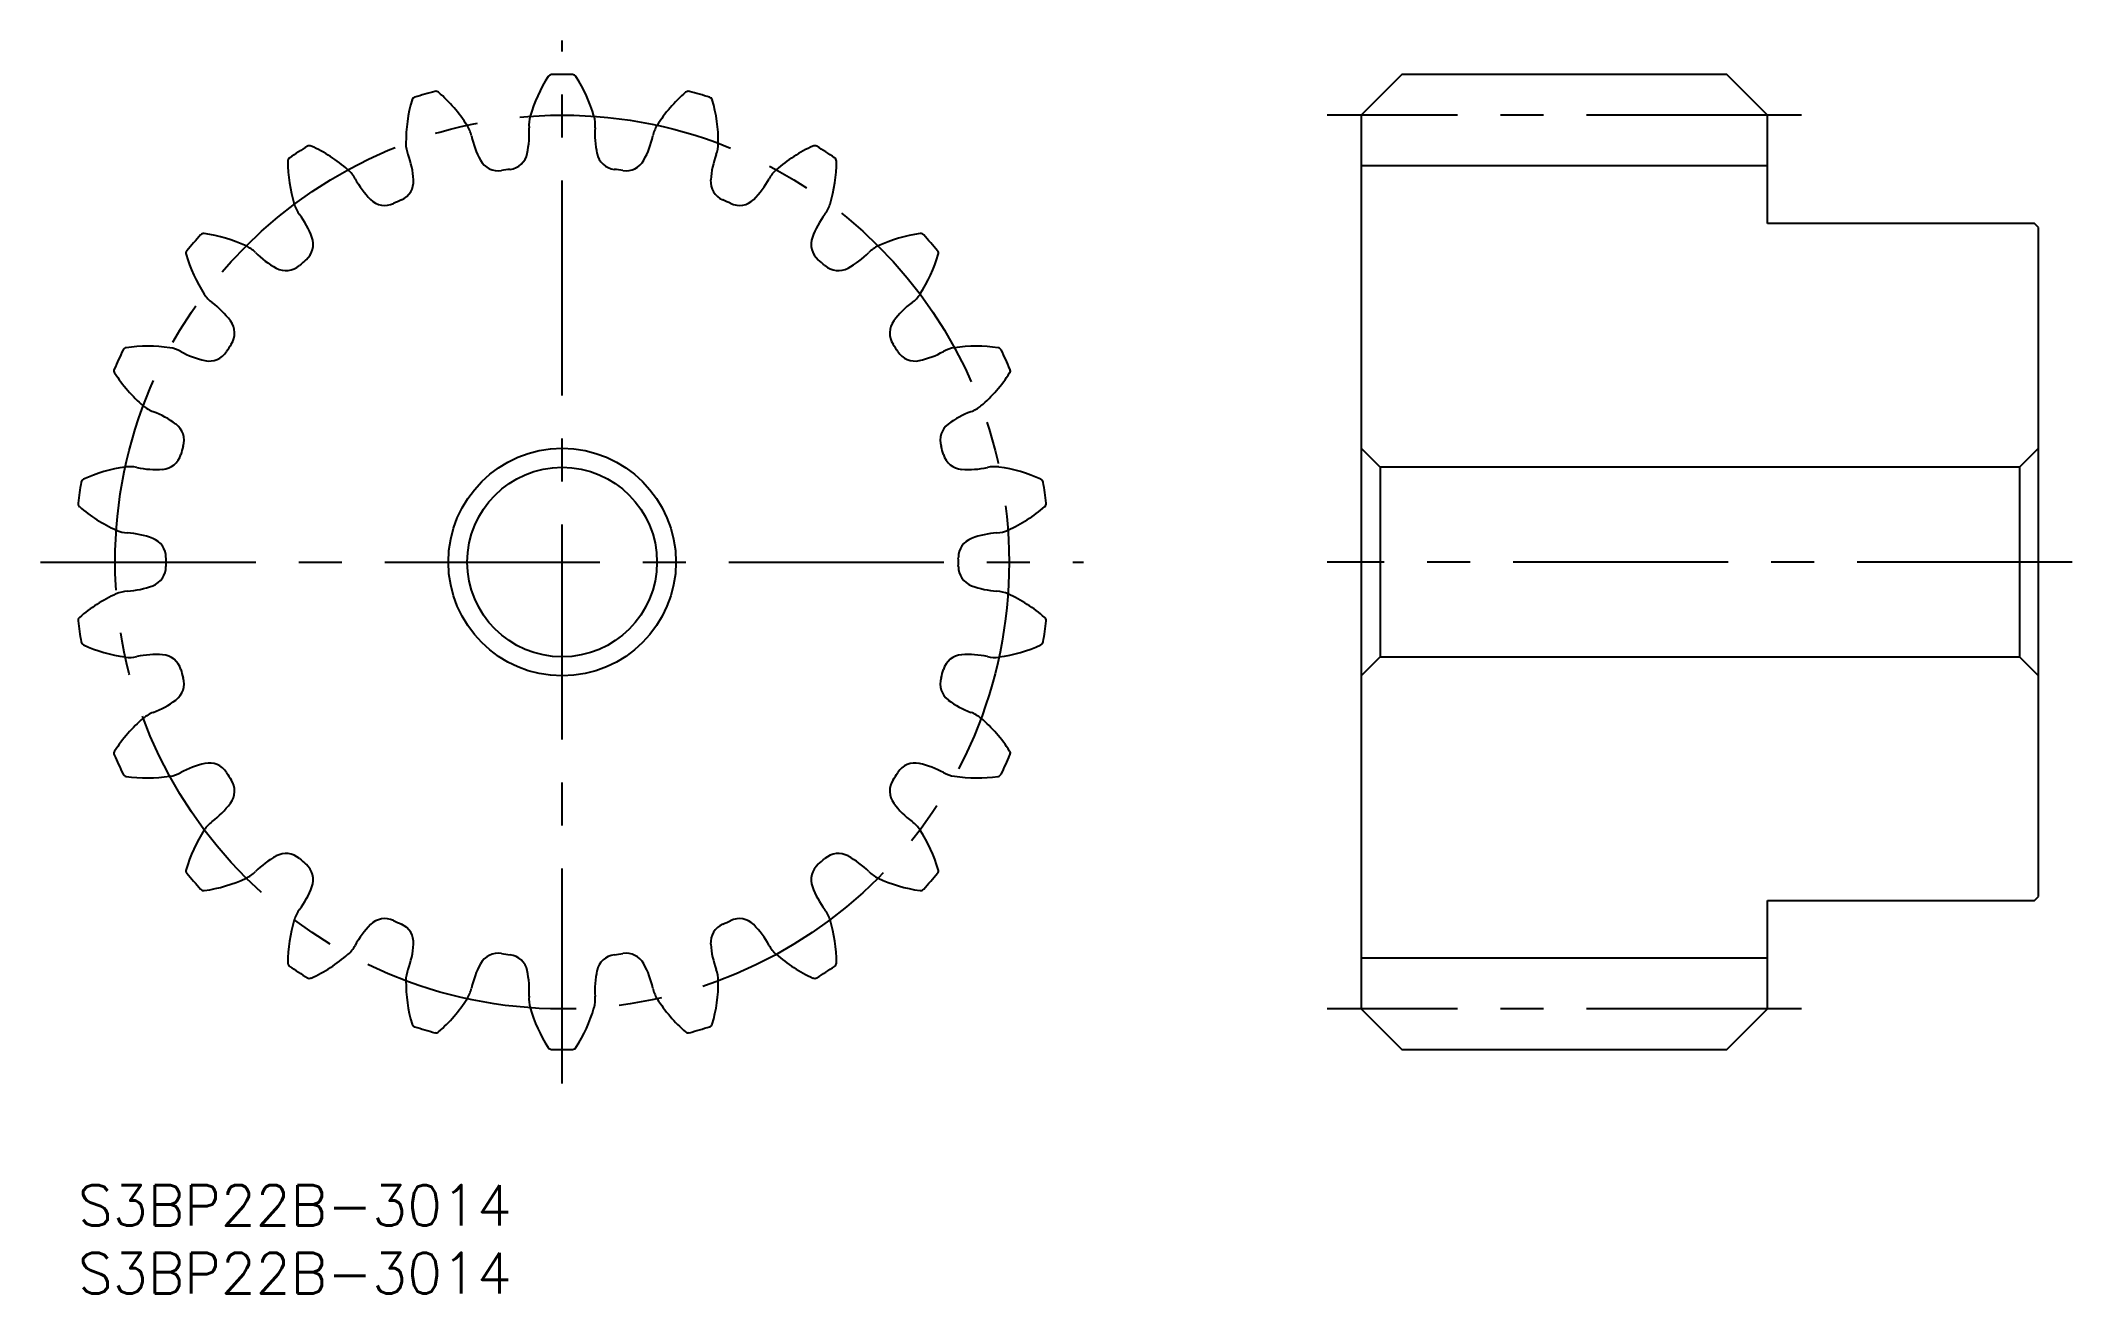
# Model space of a CAD drawing. Extents: x -3 to 147, y -8 to 84.
import ezdxf

# ---------------------------------------------------------------- set-up
doc = ezdxf.new("R2010")
doc.units = 0
doc.header["$LTSCALE"] = 0.5
doc.linetypes.add('CENTER', pattern=[50.8, 31.75, -6.35, 6.35, -6.35])
for name, color, linetype in [('MSM_CENTER', 1, 'CENTER'), ('MSM_CONTINUOUS', 7, 'CONTINUOUS'), ('MSM_PART_NUMBER', 7, 'CONTINUOUS')]:
    doc.layers.add(name, color=color, linetype=linetype)
doc.styles.get("Standard").update_dxf_attribs({"font": 'txt.shx', "height": 3, "bigfont": 'bigfont.shx'})

# ---------------------------------------------------------------- blocks, each defined once
blk = doc.blocks.new('*U13')
at = {"layer": 'MSM_PART_NUMBER'}
blk.add_text('S3BP22B-3014', height=3, dxfattribs=at).set_placement((0, -3))
blk = doc.blocks.new('*U14')
at = {"layer": 'MSM_PART_NUMBER'}
blk.add_text('S3BP22B-3014', height=3, dxfattribs=at).set_placement((0, -8))

msp = doc.modelspace()

# ---------------------------------------------------------------- linework, layer by layer
at = {"layer": 'MSM_CENTER'}
for p, q in [((35.74, 7.5), (35.74, 84.5)), ((127.23, 79), (92.23, 79)), ((-2.76, 46), (74.24, 46)), ((147.23, 46), (92.23, 46)), ((127.23, 13), (92.23, 13))]:
    msp.add_line(p, q, dxfattribs=at)
msp.add_circle((35.74, 46), 33, dxfattribs=at)
at = {"layer": 'MSM_CONTINUOUS'}
for p, q in [((97.73, 82), (94.73, 79)), ((121.73, 82), (97.73, 82)), ((124.73, 79), (121.73, 82)), ((94.73, 79), (94.73, 13)), ((124.73, 71), (124.73, 79)), ((124.73, 75.25), (94.73, 75.25)), ((144.43, 71), (124.73, 71)), ((144.73, 70.7), (144.43, 71)), ((144.73, 21.3), (144.73, 70.7)), ((94.73, 54.4), (96.13, 53)), ((143.33, 53), (144.73, 54.4)), ((96.13, 53), (96.13, 39)), ((143.33, 53), (96.13, 53)), ((143.33, 53), (143.33, 39)), ((96.13, 39), (94.73, 37.6)), ((96.13, 39), (143.33, 39)), ((144.73, 37.6), (143.33, 39)), ((124.73, 13), (124.73, 21)), ((124.73, 21), (144.43, 21)), ((144.43, 21), (144.73, 21.3)), ((124.73, 16.75), (94.73, 16.75)), ((94.73, 13), (97.73, 10)), ((121.73, 10), (124.73, 13)), ((97.73, 10), (121.73, 10))]:
    msp.add_line(p, q, dxfattribs=at)
for radius in [8.4, 7]:
    msp.add_circle((35.74, 46), radius, dxfattribs=at)
for centre, radius, start, end in [((43.96, 75.9), 11, 147.234, 164.0909), ((34.97, 81.69), 0.3, 91.2407, 147.234), ((35.74, 46), 36, 88.7593, 91.2407), ((36.51, 81.69), 0.3, 32.766, 88.7593), ((27.51, 75.9), 11, 15.9091, 32.766), ((35.21, 77.01), 11, 163.5976, 180.4545), ((24.94, 80.03), 0.3, 107.6044, 163.5976), ((35.74, 46), 36, 105.1229, 107.6044), ((26.42, 80.46), 0.3, 49.1296, 105.123), ((19.42, 72.37), 11, 32.2727, 49.1296), ((52.05, 72.37), 11, 130.8704, 147.7273), ((45.05, 80.46), 0.3, 74.8771, 130.8704), ((35.74, 46), 36, 72.3956, 74.8771), ((46.54, 80.03), 0.3, 16.4024, 72.3956), ((36.27, 77.01), 11, 359.5455, 16.4024), ((26.65, 76.94), 2.45, 12.2882, 32.2727), ((26.54, 77.59), 6.77, 347.8761, 4.0755), ((35.74, 78.24), 2.45, 164.0909, 184.0755), ((35.74, 78.24), 2.45, 355.9245, 15.9091), ((44.93, 77.59), 6.77, 175.9245, 192.1238), ((44.82, 76.94), 2.45, 147.7273, 167.7118), ((35.74, 46), 36, 121.4865, 123.968), ((17.09, 76.44), 0.3, 65.4933, 121.4865), ((12.65, 66.71), 11, 48.6364, 65.4933), ((26.65, 76.94), 2.45, 180.4545, 200.4391), ((35.66, 78.9), 6.77, 192.2882, 208.4875), ((35.82, 78.9), 6.77, 331.5125, 347.7118), ((44.82, 76.94), 2.45, 339.5609, 359.5455), ((58.82, 66.71), 11, 114.5067, 131.3636), ((54.38, 76.44), 0.3, 58.5135, 114.5067), ((35.74, 46), 36, 56.032, 58.5135), ((15.79, 75.61), 0.3, 123.968, 179.9613), ((26.49, 75.6), 11, 179.9613, 196.8182), ((18.02, 73.72), 6.77, 4.2398, 20.4391), ((31.03, 76.39), 1.5, 208.4875, 278.8101), ((31.7, 76.48), 1.5, 277.5536, 347.8761), ((39.78, 76.48), 1.5, 192.1238, 262.4464), ((40.45, 76.39), 1.5, 261.1899, 331.5125), ((53.46, 73.72), 6.77, 159.5609, 175.7602), ((44.99, 75.6), 11, 343.1818, 0.0387), ((55.69, 75.61), 0.3, 0.0387, 56.032), ((18.31, 73.13), 2.45, 28.6518, 48.6364), ((26.39, 77.55), 6.77, 208.6518, 224.8511), ((23.27, 74.11), 1.5, 293.9172, 4.2398), ((35.74, 46), 29.25, 97.5536, 98.8101), ((35.74, 46), 29.25, 81.1899, 82.4464), ((48.2, 74.11), 1.5, 175.7602, 246.0828), ((45.08, 77.55), 6.77, 315.1489, 331.3482), ((53.17, 73.13), 2.45, 131.3636, 151.3482), ((18.31, 73.13), 2.45, 196.8182, 216.8027), ((22.66, 73.83), 1.5, 224.8511, 295.1737), ((35.74, 46), 29.25, 113.9172, 115.1737), ((35.74, 46), 29.25, 64.8263, 66.0828), ((48.82, 73.83), 1.5, 244.8263, 315.1489), ((53.17, 73.13), 2.45, 323.1973, 343.1818), ((10.93, 67.6), 6.77, 20.6034, 36.8027), ((60.55, 67.6), 6.77, 143.1973, 159.3966), ((35.74, 46), 36, 137.8502, 140.3316), ((9.27, 69.96), 0.3, 81.8569, 137.8502), ((7.76, 59.37), 11, 65, 81.8569), ((11.37, 67.12), 2.45, 45.0154, 65), ((15.86, 69.46), 1.5, 310.2808, 20.6034), ((55.62, 69.46), 1.5, 159.3966, 229.7192), ((60.11, 67.12), 2.45, 115, 134.9846), ((63.72, 59.37), 11, 98.1431, 115), ((62.21, 69.96), 0.3, 42.1498, 98.1431), ((35.74, 46), 36, 39.6684, 42.1498), ((8.26, 68.79), 0.3, 140.3316, 196.3249), ((18.53, 71.8), 11, 196.3249, 213.1818), ((17.89, 73.64), 6.77, 225.0154, 241.2148), ((15.35, 69.02), 1.5, 241.2147, 311.5373), ((35.74, 46), 29.25, 130.2808, 131.5374), ((35.74, 46), 29.25, 48.4626, 49.7192), ((56.13, 69.02), 1.5, 228.4626, 298.7852), ((53.59, 73.64), 6.77, 298.7852, 314.9846), ((52.95, 71.8), 11, 326.8182, 343.6751), ((63.22, 68.79), 0.3, 343.6751, 39.6684), ((11.37, 67.12), 2.45, 213.1818, 233.1664), ((5.84, 59.74), 6.77, 36.9671, 53.1664), ((65.63, 59.74), 6.77, 126.8336, 143.0329), ((60.11, 67.12), 2.45, 306.8336, 326.8182), ((10.05, 62.91), 1.5, 326.6444, 36.9671), ((61.42, 62.91), 1.5, 143.0329, 213.3555), ((35.74, 46), 36, 154.2138, 156.6953), ((3.59, 61.53), 0.3, 98.2205, 154.2138), ((5.12, 50.94), 11, 81.3636, 98.2205), ((6.41, 59.4), 2.45, 61.3791, 81.3636), ((10.82, 67.49), 6.77, 241.3791, 257.5784), ((9.69, 62.34), 1.5, 257.5784, 327.901), ((35.74, 46), 29.25, 146.6445, 147.901), ((35.74, 46), 29.25, 32.099, 33.3555), ((61.79, 62.34), 1.5, 212.099, 282.4216), ((60.65, 67.49), 6.77, 282.4216, 298.6209), ((65.07, 59.4), 2.45, 98.6364, 118.6209), ((66.35, 50.94), 11, 81.7795, 98.6364), ((67.88, 61.53), 0.3, 25.7862, 81.7795), ((35.74, 46), 36, 23.3047, 25.7862), ((2.95, 60.12), 0.3, 156.6953, 212.6885), ((68.53, 60.12), 0.3, 327.3115, 23.3047), ((11.96, 65.9), 11, 212.6885, 229.5455), ((59.52, 65.9), 11, 310.4545, 327.3115), ((6.41, 59.4), 2.45, 229.5455, 249.53), ((3.18, 50.76), 6.77, 53.3307, 69.53), ((68.29, 50.76), 6.77, 110.47, 126.6693), ((65.07, 59.4), 2.45, 290.47, 310.4546), ((6.33, 54.99), 1.5, 343.0081, 53.3307), ((65.15, 54.99), 1.5, 126.6693, 196.9919), ((35.74, 46), 29.25, 163.0081, 164.2646), ((35.74, 46), 29.25, 15.7354, 16.9919), ((4.97, 42.11), 11, 97.7273, 114.5842), ((3.82, 50.59), 2.45, 77.7427, 97.7273), ((5.78, 59.6), 6.77, 257.7427, 273.942), ((6.14, 54.34), 1.5, 273.942, 344.2646), ((65.34, 54.34), 1.5, 195.7354, 266.058), ((65.7, 59.6), 6.77, 266.058, 282.2573), ((67.66, 50.59), 2.45, 82.2727, 102.2573), ((66.51, 42.11), 11, 65.4158, 82.2727), ((35.74, 46), 36, 170.5775, 173.0589), ((0.52, 51.84), 0.3, 114.5842, 170.5776), ((70.96, 51.84), 0.3, 9.4226, 65.4158), ((35.74, 46), 36, 6.9411, 9.4225), ((0.3, 50.31), 0.3, 173.0589, 229.0522), ((7.31, 58.4), 11, 229.0522, 245.9091), ((64.16, 58.4), 11, 294.0909, 310.9478), ((71.18, 50.31), 0.3, 310.9478, 6.9411), ((3.82, 50.59), 2.45, 245.9091, 265.8936), ((3.16, 41.4), 6.77, 69.6943, 85.8936), ((68.32, 41.4), 6.77, 94.1064, 110.3057), ((67.66, 50.59), 2.45, 274.1064, 294.0909), ((4.99, 46.34), 1.5, 359.3717, 69.6943), ((66.49, 46.34), 1.5, 110.3057, 180.6283), ((4.99, 45.66), 1.5, 290.3057, 0.6283), ((35.74, 46), 29.25, 179.3717, 180.6283), ((35.74, 46), 29.25, 359.3717, 0.6283), ((66.49, 45.66), 1.5, 179.3717, 249.6943), ((7.31, 33.6), 11, 114.0909, 130.9478), ((3.82, 41.41), 2.45, 94.1064, 114.0909), ((3.16, 50.6), 6.77, 274.1064, 290.3057), ((68.32, 50.6), 6.77, 249.6943, 265.8936), ((67.66, 41.41), 2.45, 65.9091, 85.8936), ((64.16, 33.6), 11, 49.0522, 65.9091), ((0.3, 41.69), 0.3, 130.9478, 186.9412), ((35.74, 46), 36, 186.9411, 189.4225), ((35.74, 46), 36, 350.5775, 353.0589), ((71.18, 41.69), 0.3, 353.0589, 49.0522), ((0.52, 40.16), 0.3, 189.4225, 245.4158), ((4.97, 49.89), 11, 245.4158, 262.2727), ((3.82, 41.41), 2.45, 262.2727, 282.2573), ((5.78, 32.4), 6.77, 86.058, 102.2573), ((6.14, 37.66), 1.5, 15.7354, 86.058), ((65.34, 37.66), 1.5, 93.942, 164.2646), ((65.7, 32.4), 6.77, 77.7427, 93.942), ((67.66, 41.41), 2.45, 257.7427, 277.7273), ((66.51, 49.89), 11, 277.7273, 294.5842), ((70.96, 40.16), 0.3, 294.5842, 350.5775), ((35.74, 46), 29.25, 195.7354, 196.9919), ((35.74, 46), 29.25, 343.0081, 344.2646), ((6.33, 37.01), 1.5, 306.6693, 16.9919), ((65.15, 37.01), 1.5, 163.0081, 233.3307), ((6.41, 32.6), 2.45, 110.47, 130.4545), ((3.18, 41.24), 6.77, 290.47, 306.6693), ((68.29, 41.24), 6.77, 233.3307, 249.53), ((65.07, 32.6), 2.45, 49.5455, 69.53), ((11.96, 26.1), 11, 130.4545, 147.3115), ((59.52, 26.1), 11, 32.6885, 49.5455), ((2.95, 31.88), 0.3, 147.3115, 203.3049), ((35.74, 46), 36, 203.3047, 205.7862), ((35.74, 46), 36, 334.2138, 336.6953), ((68.53, 31.88), 0.3, 336.6953, 32.6885), ((3.59, 30.47), 0.3, 205.7862, 261.7795), ((5.12, 41.06), 11, 261.7795, 278.6364), ((6.41, 32.6), 2.45, 278.6364, 298.6209), ((10.82, 24.51), 6.77, 102.4216, 118.6209), ((9.69, 29.66), 1.5, 32.099, 102.4216), ((35.74, 46), 29.25, 212.099, 213.3555), ((35.74, 46), 29.25, 326.6445, 327.901), ((61.79, 29.66), 1.5, 77.5784, 147.901), ((60.65, 24.51), 6.77, 61.3791, 77.5784), ((65.07, 32.6), 2.45, 241.3791, 261.3636), ((66.35, 41.06), 11, 261.3636, 278.2205), ((67.88, 30.47), 0.3, 278.2205, 334.2138), ((10.05, 29.09), 1.5, 323.0329, 33.3555), ((61.42, 29.09), 1.5, 146.6445, 216.9671), ((5.84, 32.26), 6.77, 306.8336, 323.0329), ((65.63, 32.26), 6.77, 216.9671, 233.1664), ((18.53, 20.2), 11, 146.8182, 163.6751), ((11.37, 24.88), 2.45, 126.8336, 146.8182), ((60.11, 24.88), 2.45, 33.1818, 53.1664), ((52.95, 20.2), 11, 16.3249, 33.1818), ((17.89, 18.36), 6.77, 118.7852, 134.9846), ((15.35, 22.98), 1.5, 48.4626, 118.7852), ((35.74, 46), 29.25, 228.4626, 229.7192), ((35.74, 46), 29.25, 310.2808, 311.5374), ((56.13, 22.98), 1.5, 61.2147, 131.5373), ((53.59, 18.36), 6.77, 45.0154, 61.2148), ((8.26, 23.21), 0.3, 163.6751, 219.6685), ((35.74, 46), 36, 219.6684, 222.1498), ((7.76, 32.63), 11, 278.1431, 295), ((11.37, 24.88), 2.45, 295, 314.9846), ((15.86, 22.54), 1.5, 339.3966, 49.7192), ((55.62, 22.54), 1.5, 130.2808, 200.6034), ((60.11, 24.88), 2.45, 225.0154, 245), ((63.72, 32.63), 11, 245, 261.8569), ((35.74, 46), 36, 317.8502, 320.3316), ((63.22, 23.21), 0.3, 320.3316, 16.3249), ((9.27, 22.04), 0.3, 222.1498, 278.1431), ((10.93, 24.4), 6.77, 323.1973, 339.3966), ((60.55, 24.4), 6.77, 200.6034, 216.8027), ((62.21, 22.04), 0.3, 261.8569, 317.8502), ((26.49, 16.4), 11, 163.1818, 180.0387), ((18.31, 18.87), 2.45, 143.1973, 163.1818), ((22.66, 18.17), 1.5, 64.8263, 135.1489), ((35.74, 46), 29.25, 244.8263, 246.0828), ((35.74, 46), 29.25, 293.9172, 295.1737), ((48.82, 18.17), 1.5, 44.8511, 115.1737), ((53.17, 18.87), 2.45, 16.8182, 36.8027), ((44.99, 16.4), 11, 359.9613, 16.8182), ((26.39, 14.45), 6.77, 135.1489, 151.3482), ((23.27, 17.89), 1.5, 355.7602, 66.0828), ((48.2, 17.89), 1.5, 113.9172, 184.2398), ((45.08, 14.45), 6.77, 28.6518, 44.8511), ((12.65, 25.29), 11, 294.5067, 311.3636), ((18.31, 18.87), 2.45, 311.3636, 331.3482), ((18.02, 18.28), 6.77, 339.5609, 355.7602), ((31.03, 15.61), 1.5, 81.1899, 151.5125), ((35.74, 46), 29.25, 261.1899, 262.4464), ((31.7, 15.52), 1.5, 12.1238, 82.4464), ((39.78, 15.52), 1.5, 97.5536, 167.8761), ((35.74, 46), 29.25, 277.5536, 278.8101), ((40.45, 15.61), 1.5, 28.4875, 98.8101), ((53.46, 18.28), 6.77, 184.2398, 200.4391), ((53.17, 18.87), 2.45, 208.6518, 228.6364), ((58.82, 25.29), 11, 228.6364, 245.4933), ((15.79, 16.39), 0.3, 180.0387, 236.0321), ((35.74, 46), 36, 236.032, 238.5135), ((17.09, 15.56), 0.3, 238.5135, 294.5067), ((26.65, 15.06), 2.45, 159.5609, 179.5455), ((35.21, 14.99), 11, 179.5455, 196.4024), ((35.66, 13.1), 6.77, 151.5125, 167.7118), ((26.54, 14.41), 6.77, 355.9245, 12.1238), ((44.93, 14.41), 6.77, 167.8761, 184.0755), ((35.82, 13.1), 6.77, 12.2882, 28.4875), ((36.27, 14.99), 11, 343.5976, 0.4545), ((44.82, 15.06), 2.45, 0.4545, 20.4391), ((54.38, 15.56), 0.3, 245.4933, 301.4865), ((35.74, 46), 36, 301.4865, 303.968), ((55.69, 16.39), 0.3, 303.968, 359.9613), ((19.42, 19.63), 11, 310.8704, 327.7273), ((26.65, 15.06), 2.45, 327.7273, 347.7118), ((35.74, 13.76), 2.45, 175.9245, 195.9091), ((35.74, 13.76), 2.45, 344.0909, 4.0755), ((44.82, 15.06), 2.45, 192.2882, 212.2727), ((52.05, 19.63), 11, 212.2727, 229.1296), ((43.96, 16.1), 11, 195.9091, 212.766), ((27.51, 16.1), 11, 327.234, 344.0909), ((24.94, 11.97), 0.3, 196.4024, 252.3958), ((35.74, 46), 36, 252.3956, 254.8771), ((26.42, 11.54), 0.3, 254.8771, 310.8704), ((45.05, 11.54), 0.3, 229.1296, 285.1229), ((35.74, 46), 36, 285.1229, 287.6044), ((46.54, 11.97), 0.3, 287.6044, 343.5976), ((34.97, 10.31), 0.3, 212.766, 268.7593), ((35.74, 46), 36, 268.7593, 271.2407), ((36.51, 10.31), 0.3, 271.2407, 327.234)]:
    msp.add_arc(centre, radius, start, end, dxfattribs=at)

# ---------------------------------------------------------------- block references
for name in ['*U13', '*U14']:
    msp.add_blockref(name, (0, 0), dxfattribs=at)

doc.saveas('drawing.dxf')
